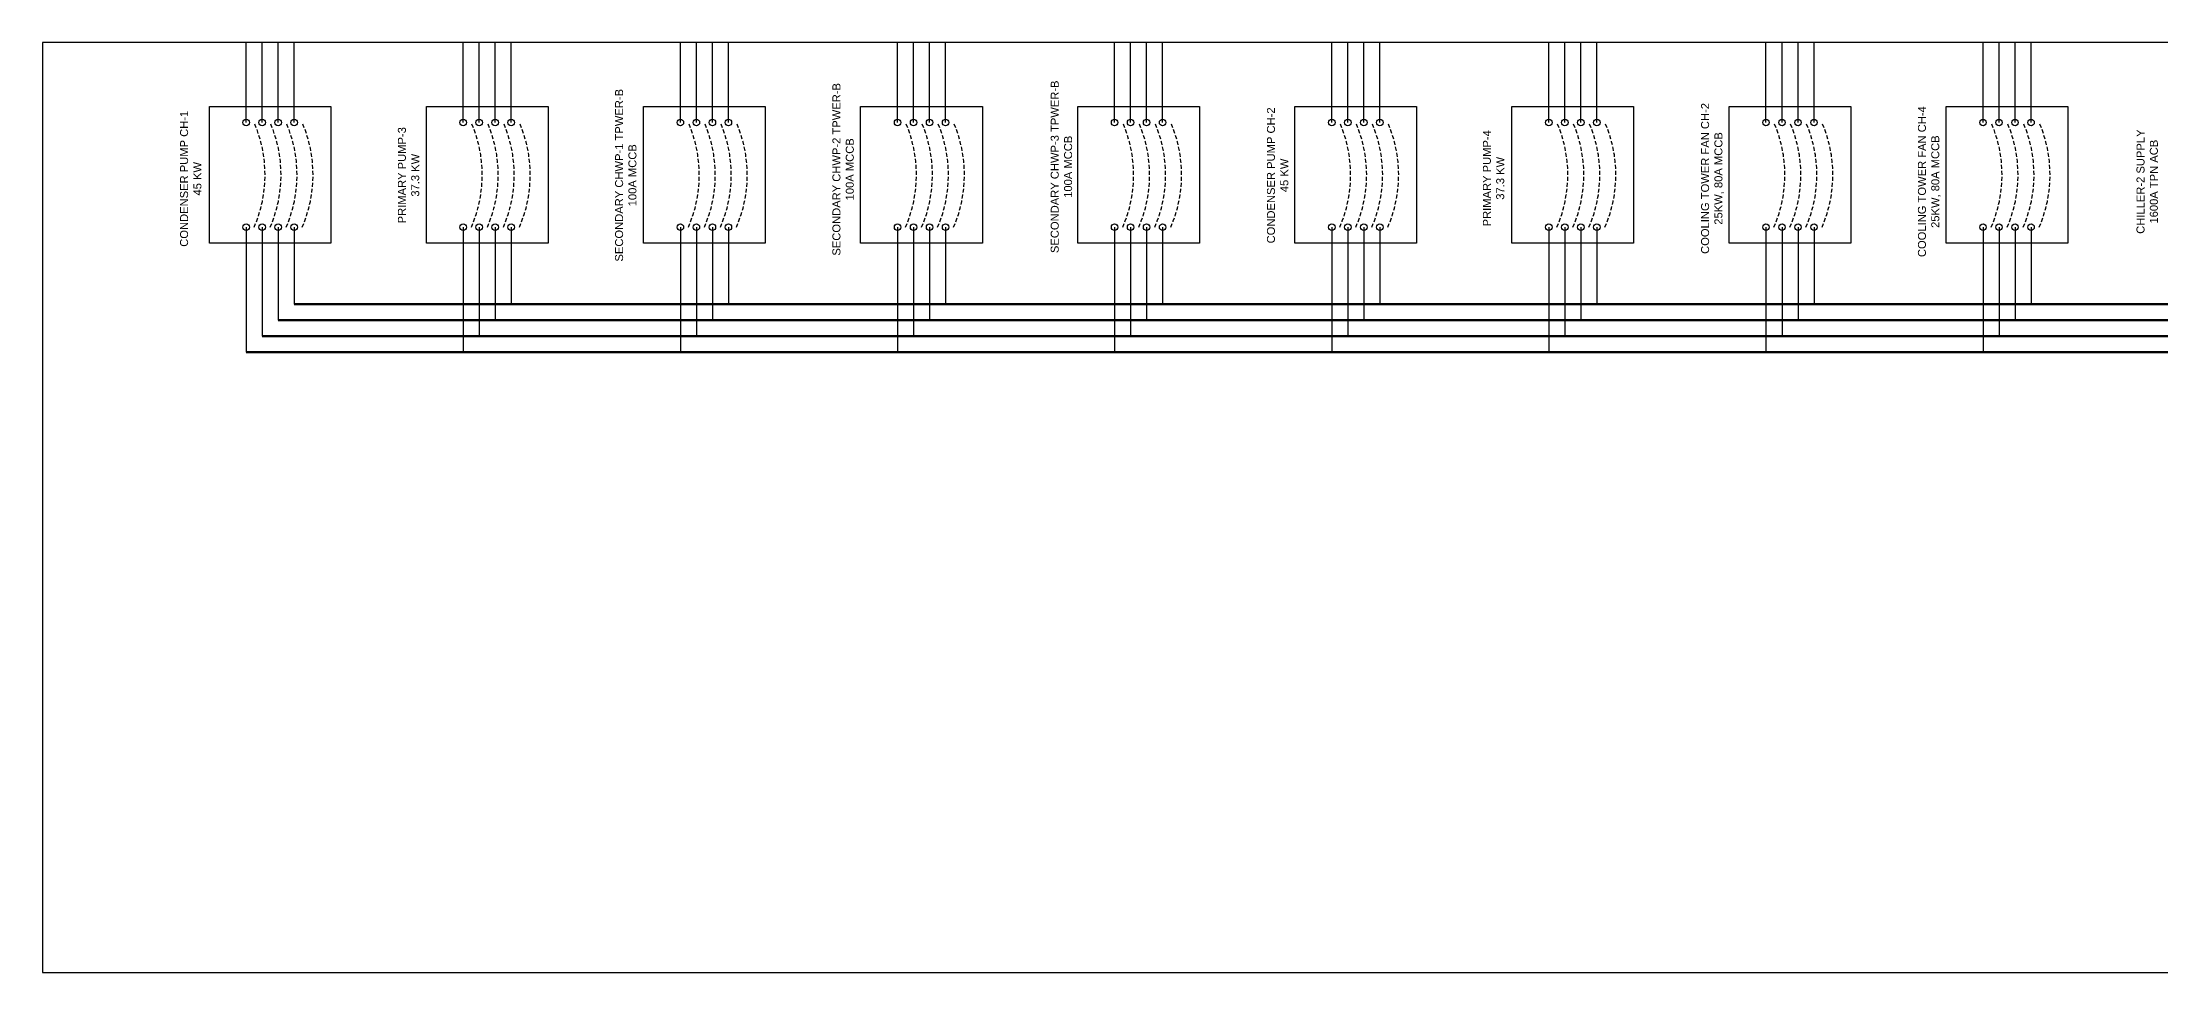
# Model space of a CAD drawing. Header units: inches. Extents: x -137 to 2243, y 16 to 894.
# Drawn here: x 1274.6 to 1406.9, y 613.4 to 671.5 of the extents above; entities that cross this region are included whole.
import ezdxf

# ---------------------------------------------------------------- set-up
doc = ezdxf.new("R2010")
doc.units = ezdxf.units.IN
doc.header["$MEASUREMENT"] = 0
doc.linetypes.add('DASHED2', pattern=[0.375, 0.25, -0.125])
doc.styles.get("Standard").update_dxf_attribs({"font": 'arial.ttf'})

msp = doc.modelspace()

# ---------------------------------------------------------------- linework, layer by layer
for p, q in [((1287.31, 666.5), (1287.31, 671.51)), ((1288.31, 666.5), (1288.31, 671.51)), ((1289.31, 666.5), (1289.31, 671.51)), ((1290.31, 666.5), (1290.31, 671.51)), ((1300.87, 666.5), (1300.87, 671.51)), ((1301.87, 666.5), (1301.87, 671.51)), ((1302.87, 666.5), (1302.87, 671.51)), ((1303.87, 666.5), (1303.87, 671.51)), ((1314.44, 666.5), (1314.44, 671.51)), ((1315.44, 666.5), (1315.44, 671.51)), ((1316.44, 666.5), (1316.44, 671.51)), ((1317.44, 666.5), (1317.44, 671.51)), ((1328.01, 666.5), (1328.01, 671.51)), ((1329.01, 666.5), (1329.01, 671.51)), ((1330.01, 666.5), (1330.01, 671.51)), ((1331.01, 666.5), (1331.01, 671.51)), ((1341.57, 666.5), (1341.57, 671.51)), ((1342.57, 666.5), (1342.57, 671.51)), ((1343.57, 666.5), (1343.57, 671.51)), ((1344.57, 666.5), (1344.57, 671.51)), ((1355.14, 666.5), (1355.14, 671.51)), ((1356.14, 666.5), (1356.14, 671.51)), ((1357.14, 666.5), (1357.14, 671.51)), ((1358.14, 666.5), (1358.14, 671.51)), ((1368.7, 666.5), (1368.7, 671.51)), ((1369.7, 666.5), (1369.7, 671.51)), ((1370.7, 666.5), (1370.7, 671.51)), ((1371.7, 666.5), (1371.7, 671.51)), ((1382.27, 666.5), (1382.27, 671.51)), ((1383.27, 666.5), (1383.27, 671.51)), ((1384.27, 666.5), (1384.27, 671.51)), ((1385.27, 666.5), (1385.27, 671.51)), ((1395.83, 666.5), (1395.83, 671.51)), ((1396.83, 666.5), (1396.83, 671.51)), ((1397.83, 666.5), (1397.83, 671.51)), ((1398.83, 666.5), (1398.83, 671.51)), ((1287.31, 659.96), (1287.31, 652.14)), ((1288.31, 659.96), (1288.31, 653.14)), ((1289.31, 659.96), (1289.31, 654.14)), ((1290.31, 659.96), (1290.31, 655.14)), ((1300.87, 659.96), (1300.87, 652.14)), ((1301.87, 659.96), (1301.87, 653.14)), ((1302.87, 659.96), (1302.87, 654.14)), ((1303.87, 659.96), (1303.87, 655.14)), ((1314.44, 659.96), (1314.44, 652.14)), ((1315.44, 659.96), (1315.44, 653.14)), ((1316.44, 659.96), (1316.44, 654.14)), ((1317.44, 659.96), (1317.44, 655.14)), ((1328.01, 659.96), (1328.01, 652.14)), ((1329.01, 659.96), (1329.01, 653.14)), ((1330.01, 659.96), (1330.01, 654.14)), ((1331.01, 659.96), (1331.01, 655.14)), ((1341.57, 659.96), (1341.57, 652.14)), ((1342.57, 659.96), (1342.57, 653.14)), ((1343.57, 659.96), (1343.57, 654.14)), ((1344.57, 659.96), (1344.57, 655.14)), ((1355.14, 659.96), (1355.14, 652.14)), ((1356.14, 659.96), (1356.14, 653.14)), ((1357.14, 659.96), (1357.14, 654.14)), ((1358.14, 659.96), (1358.14, 655.14)), ((1368.7, 659.96), (1368.7, 652.14)), ((1369.7, 659.96), (1369.7, 653.14)), ((1370.7, 659.96), (1370.7, 654.14)), ((1371.7, 659.96), (1371.7, 655.14)), ((1382.27, 659.96), (1382.27, 652.14)), ((1383.27, 659.96), (1383.27, 653.14)), ((1384.27, 659.96), (1384.27, 654.14)), ((1385.27, 659.96), (1385.27, 655.14)), ((1395.83, 659.96), (1395.83, 652.14)), ((1396.83, 659.96), (1396.83, 653.14)), ((1397.83, 659.96), (1397.83, 654.14)), ((1398.83, 659.96), (1398.83, 655.14))]:
    msp.add_line(p, q)
at = {"color": 18, "lineweight": 211, "true_color": 0x000000}
msp.add_line((1290.31, 655.14), (1487.46, 655.14), dxfattribs=at)
at = {"color": 152, "lineweight": 211, "true_color": 0x2776bb}
msp.add_line((1289.31, 654.14), (1487.46, 654.14), dxfattribs=at)
at = {"color": 40, "lineweight": 211, "true_color": 0xf8d731}
msp.add_line((1288.31, 653.14), (1487.46, 653.14), dxfattribs=at)
at = {"color": 240, "lineweight": 211, "true_color": 0xed1f24}
msp.add_line((1287.31, 652.14), (1487.46, 652.14), dxfattribs=at)
msp.add_lwpolyline([(1274.58, 613.37), (1724.5, 613.37), (1724.5, 671.51), (1274.58, 671.51)], close=True)
at = {"color": 18, "true_color": 0x000000}
for points in [[(1285.01, 667.5), (1292.61, 667.5), (1292.61, 658.96), (1285.01, 658.96)], [(1298.57, 667.5), (1306.18, 667.5), (1306.18, 658.96), (1298.57, 658.96)], [(1312.14, 667.5), (1319.74, 667.5), (1319.74, 658.96), (1312.14, 658.96)], [(1325.7, 667.5), (1333.31, 667.5), (1333.31, 658.96), (1325.7, 658.96)], [(1339.27, 667.5), (1346.87, 667.5), (1346.87, 658.96), (1339.27, 658.96)], [(1352.83, 667.5), (1360.44, 667.5), (1360.44, 658.96), (1352.83, 658.96)], [(1366.4, 667.5), (1374, 667.5), (1374, 658.96), (1366.4, 658.96)], [(1379.97, 667.5), (1387.57, 667.5), (1387.57, 658.96), (1379.97, 658.96)], [(1393.53, 667.5), (1401.13, 667.5), (1401.13, 658.96), (1393.53, 658.96)]]:
    msp.add_lwpolyline(points, close=True, dxfattribs=at)
for centre in [(1287.31, 666.5), (1288.31, 666.5), (1289.31, 666.5), (1290.31, 666.5), (1300.87, 666.5), (1301.87, 666.5), (1302.87, 666.5), (1303.87, 666.5), (1314.44, 666.5), (1315.44, 666.5), (1316.44, 666.5), (1317.44, 666.5), (1328.01, 666.5), (1329.01, 666.5), (1330.01, 666.5), (1331.01, 666.5), (1341.57, 666.5), (1342.57, 666.5), (1343.57, 666.5), (1344.57, 666.5), (1355.14, 666.5), (1356.14, 666.5), (1357.14, 666.5), (1358.14, 666.5), (1368.7, 666.5), (1369.7, 666.5), (1370.7, 666.5), (1371.7, 666.5), (1382.27, 666.5), (1383.27, 666.5), (1384.27, 666.5), (1385.27, 666.5), (1395.83, 666.5), (1396.83, 666.5), (1397.83, 666.5), (1398.83, 666.5), (1287.31, 659.96), (1288.31, 659.96), (1289.31, 659.96), (1290.31, 659.96), (1300.87, 659.96), (1301.87, 659.96), (1302.87, 659.96), (1303.87, 659.96), (1314.44, 659.96), (1315.44, 659.96), (1316.44, 659.96), (1317.44, 659.96), (1328.01, 659.96), (1329.01, 659.96), (1330.01, 659.96), (1331.01, 659.96), (1341.57, 659.96), (1342.57, 659.96), (1343.57, 659.96), (1344.57, 659.96), (1355.14, 659.96), (1356.14, 659.96), (1357.14, 659.96), (1358.14, 659.96), (1368.7, 659.96), (1369.7, 659.96), (1370.7, 659.96), (1371.7, 659.96), (1382.27, 659.96), (1383.27, 659.96), (1384.27, 659.96), (1385.27, 659.96), (1395.83, 659.96), (1396.83, 659.96), (1397.83, 659.96), (1398.83, 659.96)]:
    msp.add_circle(centre, 0.201, dxfattribs=at)
at = {"color": 18, "linetype": 'DASHED2', "true_color": 0x000000}
for centre in [(1280.28, 663.23), (1281.28, 663.23), (1282.28, 663.23), (1283.28, 663.23), (1293.85, 663.23), (1294.85, 663.23), (1295.85, 663.23), (1296.85, 663.23), (1307.41, 663.23), (1308.41, 663.23), (1309.41, 663.23), (1310.41, 663.23), (1320.98, 663.23), (1321.98, 663.23), (1322.98, 663.23), (1323.98, 663.23), (1334.55, 663.23), (1335.55, 663.23), (1336.55, 663.23), (1337.55, 663.23), (1348.11, 663.23), (1349.11, 663.23), (1350.11, 663.23), (1351.11, 663.23), (1361.68, 663.23), (1362.68, 663.23), (1363.68, 663.23), (1364.68, 663.23), (1375.24, 663.23), (1376.24, 663.23), (1377.24, 663.23), (1378.24, 663.23), (1388.81, 663.23), (1389.81, 663.23), (1390.81, 663.23), (1391.81, 663.23)]:
    msp.add_arc(centre, 8.21, 336.5048, 23.4952, dxfattribs=at)

# ---------------------------------------------------------------- texts
at = {"color": 18, "true_color": 0x000000, "char_height": 0.5, "attachment_point": 9, "rotation": 90}
for s, insert in [('\\pxqc;SECONDARY CHWP-1 TPWER-B\\P100A MCCB', (1311.7, 674.13)), ('\\pxqc;SECONDARY CHWP-2 TPWER-B\\P100A MCCB', (1325.28, 674.5)), ('\\pxqc;SECONDARY CHWP-3 TPWER-B\\P100A MCCB', (1338.92, 674.66)), ('\\pxqc;CONDENSER PUMP CH-1\\P45 KW', (1284.52, 673.91)), ('\\pxqc;CONDENSER PUMP CH-2\\P45 KW', (1352.43, 674.12)), ('\\pxqc;COOLING TOWER FAN CH-2\\P25KW, 80A MCCB', (1379.64, 673.93)), ('\\pxqc;COOLING TOWER FAN CH-4\\P25KW, 80A MCCB', (1393.19, 673.73)), ('\\pxqc;PRIMARY PUMP-3 \\P37.3 KW', (1298.13, 674.13)), ('\\pxqc;PRIMARY PUMP-4\\P37.3 KW', (1365.92, 673.94)), ('\\pxqc;CHILLER-2 SUPPLY\\P1600A TPN ACB', (1406.76, 673.73))]:
    msp.add_mtext_dynamic_manual_height_columns(s, width=21.8484, gutter_width=1, heights=[2.19], dxfattribs=dict(at, insert=insert))

doc.saveas('drawing.dxf')
